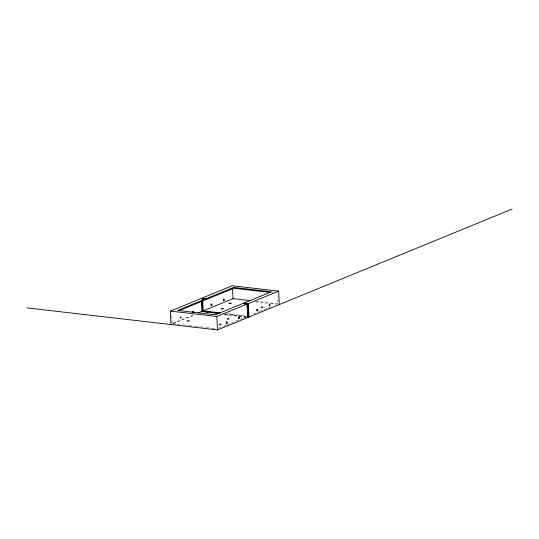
<?xml version="1.0" encoding="UTF-8"?>
<svg xmlns="http://www.w3.org/2000/svg" width="539" height="539" viewBox="0 0 539 539"><rect width="100%" height="100%" fill="white"/><g stroke="black" fill="none" stroke-linecap="round" stroke-linejoin="round"><path stroke-width="0.4" stroke-dasharray="2.69 2.02" d="M227.054 318.717C227.896 317.39 230.51 319.331 228.341 319.694C225.956 319.614 227.532 318.542 229.102 318.583M227.094 319.56L229.136 319.425M219.077 324.208C220.424 322.848 222.425 325.3 220.107 325.266C217.857 324.788 219.831 324.182 221.145 324.141M219.137 325.111L221.185 324.983M187.141 320.57C188.03 319.236 190.59 321.217 188.401 321.554C186.029 321.453 187.626 320.395 189.189 320.449M187.174 321.412L189.223 321.284M260.984 307.008C262.352 305.647 264.326 308.113 262.001 308.072C259.758 307.661 261.738 306.94 263.052 306.947M261.017 307.85L263.093 307.789M172.911 323.292L194.33 314.5M173.315 323.602L195.071 314.675M272.101 292.374L273.286 291.889M218.706 328.19L223.301 326.304M224.062 325.994L226.36 325.051M227.121 324.734L239.363 319.715M240.124 319.398L246.242 316.892M253.552 313.893L258.902 311.697M259.67 311.38L267.317 308.241M268.085 307.931L271.905 306.361M256.342 301.341L278.023 303.848L277.72 296.78M255.19 301.793L270.133 303.524M270.962 303.619L276.77 304.292M227.35 313.678L246.525 315.894M225.329 314.069L247.01 316.575M224.884 314.23L245.636 316.629M223.698 314.715L237.814 316.353M238.642 316.447L246.114 317.309M180.417 316.575A0.741 0.398 -83.4 0 1 180.585 317.754A0.741 0.398 -83.4 0 1 179.911 317.579A0.741 0.398 -83.4 0 1 180.417 316.575L181.144 316.656A0.741 0.398 -83.4 0 1 181.313 317.842A0.741 0.398 -83.4 0 1 180.639 317.666A0.741 0.398 -83.4 0 1 181.144 316.656M180.194 318.03L180.915 318.118M172.979 323.703L176.314 324.087M177.149 324.182L182.155 324.761M182.99 324.862L187.99 325.435M188.825 325.536L193.831 326.115M194.66 326.21L199.666 326.789M200.501 326.883L205.507 327.463M206.336 327.564L211.342 328.143M212.177 328.238L216.348 328.723M246.491 304.791L246.599 307.149M171.806 315.746L172.143 323.602"/><path stroke-width="0.81" d="M170.984 324.559L170.398 311.091L200.697 298.653L205.056 299.158L205.089 300.001L179.157 310.646M205.056 299.158L177.594 310.43L215.364 314.803L242.826 303.531L247.185 304.036L247.772 317.505M279.263 304.582L278.676 291.114L232.188 285.737L201.882 298.168L206.242 298.673L233.704 287.408L271.474 291.774L244.012 303.046L244.052 303.888M202.651 299.098L206.282 299.516L233.744 288.244L270.693 292.522M198.15 312.937L201.977 311.367L219.488 313.395M202.718 300.668L203.163 310.875L232.989 298.64L250.507 300.668M170.398 311.091L216.88 316.474L247.185 304.036M244.012 303.046L248.371 303.551L278.676 291.114M26.95 307.884L217.466 329.935L512.05 209.065M244.773 303.969L247.684 304.306L248.196 316.09M203.163 310.875L220.673 312.903M204.133 311.825L202.475 311.636L202.024 301.335M205.79 312.02L208.283 312.31M210.776 312.593L213.262 312.883M214.926 313.078L218.248 313.462M247.3 316.824L248.957 317.013L248.371 303.551M233.704 287.408L233.744 288.244M232.545 288.426L232.989 298.64M216.88 316.474L217.466 329.935M206.242 298.673L206.282 299.516M201.532 301.153L201.977 311.367M223.382 299.051A0.741 0.398 -83.4 0 1 223.429 300.189M210.978 304.043A0.741 0.398 -83.4 0 1 211.254 304.609A0.741 0.398 -83.4 0 1 211.032 305.37M269.244 305.337A0.741 0.398 -83.4 0 0 269.904 305.586A0.741 0.398 -83.4 0 0 269.783 304.38A0.741 0.398 -83.4 0 0 269.244 305.337A0.741 0.398 -83.4 0 0 269.231 304.461M256.854 309.42A0.741 0.398 -83.4 0 1 256.86 310.572M192.719 311.522A0.741 0.398 -83.4 0 1 193.009 312.33M226.084 321.871A0.741 0.398 -83.4 0 1 226.468 322.43A0.741 0.398 -83.4 0 1 226.151 323.292M238.501 316.824A0.741 0.398 -83.4 0 1 238.777 317.471A0.741 0.398 -83.4 0 1 238.46 318.239M192.949 312.263A0.741 0.398 -83.4 0 1 193.44 311.603A0.741 0.398 -83.4 0 1 193.737 312.411M221.111 308.807L223.146 308.8L221.111 308.807M229.068 303.248L231.096 303.248L229.068 303.248M257.588 310.653A0.741 0.398 -83.4 0 0 257.487 309.433A0.741 0.398 -83.4 0 0 256.935 310.363A0.741 0.398 -83.4 0 0 257.588 310.653M224.157 300.277A0.741 0.398 -83.4 0 0 224.008 299.078A0.741 0.398 -83.4 0 0 223.49 300.061A0.741 0.398 -83.4 0 0 224.157 300.277M211.84 305.33A0.741 0.398 -83.4 0 0 211.706 304.131A0.741 0.398 -83.4 0 0 211.18 305.108A0.741 0.398 -83.4 0 0 211.84 305.33M227.06 323.151A0.741 0.398 -83.4 0 0 226.919 321.958A0.741 0.398 -83.4 0 0 226.393 322.942A0.741 0.398 -83.4 0 0 227.06 323.151M239.377 318.098A0.741 0.398 -83.4 0 0 239.228 316.905A0.741 0.398 -83.4 0 0 238.71 317.895A0.741 0.398 -83.4 0 0 239.377 318.098"/></g></svg>
